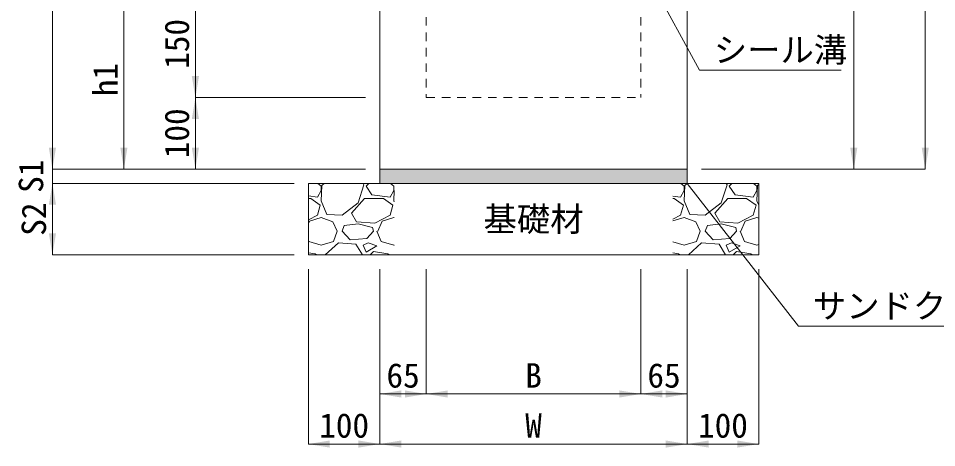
# Model space of a CAD drawing. Units: millimetres at full size. Extents: x 77586 to 117720, y -503 to 5664.
# Drawn here: x 87939 to 89223, y 2775 to 3375 of the extents above; entities that cross this region are included whole.
import ezdxf
from ezdxf.enums import TextEntityAlignment as Align

# ---------------------------------------------------------------- set-up
doc = ezdxf.new("R2010")
doc.units = ezdxf.units.MM
doc.header["$LTSCALE"] = 40
doc.linetypes.add('USER3', pattern=[0.54, 0.3, -0.24])
for name, color, linetype, lineweight in [('ハッチング_基礎', 150, 'Continuous', 5), ('寸法線', 7, 'Continuous', 9), ('引出線', 4, 'Continuous', 9), ('本体', 2, 'Continuous', 13), ('舗装・基礎', 3, 'Continuous', 13)]:
    doc.layers.add(name, color=color, linetype=linetype, lineweight=lineweight)
doc.layers.add('ハッチング_砂', color=9, linetype='Continuous')
doc.layers.add('文字', color=7, linetype='Continuous')
doc.styles.add('ＭＳ ゴシック', font='')
doc.styles.get('ＭＳ ゴシック').set_extended_font_data('MS Gothic')

# ---------------------------------------------------------------- blocks, each defined once
blk = doc.blocks.new('filled_arrow')
at = {"color": 0, "linetype": 'Continuous', "lineweight": -2}
blk.add_solid([(7.5, 1.25), (0, 0), (7.5, -1.25)], dxfattribs=at)

msp = doc.modelspace()

# ---------------------------------------------------------------- hatches: boundary and pattern name
at = {"layer": 'ハッチング_砂'}
msp.add_hatch(color=256, dxfattribs=at).paths.add_polyline_path([(88874.55, 3144.25), (88874.55, 3164.25), (88444.55, 3164.25), (88444.55, 3144.25)])

# ---------------------------------------------------------------- linework, layer by layer
at = {"layer": 'ハッチング_基礎', "lineweight": 9}
for p, q in [((88362.27, 3140.36), (88357.82, 3144.25)), ((88363.29, 3141.37), (88362.27, 3120.04)), ((88362.27, 3134.26), (88362.27, 3140.36)), ((88366.44, 3144.25), (88363.29, 3141.37)), ((88414.09, 3116.99), (88422.21, 3142.39)), ((88422.21, 3142.39), (88421.07, 3144.25)), ((88429.16, 3144.25), (88425.26, 3140.36)), ((88425.26, 3140.36), (88433.39, 3128.17)), ((88463.87, 3140.36), (88459.42, 3144.25)), ((88463.87, 3134.26), (88463.87, 3140.36)), ((88870.27, 3140.36), (88865.82, 3144.25)), ((88871.29, 3141.37), (88870.27, 3120.04)), ((88870.27, 3134.26), (88870.27, 3140.36)), ((88874.44, 3144.25), (88871.29, 3141.37)), ((88922.09, 3116.99), (88930.21, 3142.39)), ((88930.21, 3142.39), (88929.07, 3144.25)), ((88937.16, 3144.25), (88933.26, 3140.36)), ((88933.26, 3140.36), (88941.39, 3128.17)), ((88971.87, 3140.36), (88967.42, 3144.25)), ((88972.89, 3141.37), (88971.87, 3120.04)), ((88971.87, 3134.26), (88971.87, 3140.36)), ((88974.55, 3142.89), (88972.89, 3141.37)), ((88344.55, 3126.63), (88357.19, 3125.12)), ((88344.55, 3123.09), (88348.05, 3123.09)), ((88348.05, 3123.09), (88361.25, 3113.94)), ((88357.19, 3125.12), (88362.27, 3134.26)), ((88404.94, 3102.77), (88423.23, 3123.09)), ((88423.23, 3123.09), (88449.65, 3123.09)), ((88433.39, 3128.17), (88458.79, 3125.12)), ((88449.65, 3123.09), (88462.85, 3113.94)), ((88458.79, 3125.12), (88463.87, 3134.26)), ((88464.55, 3134.23), (88463.87, 3120.04)), ((88854.55, 3126.39), (88865.19, 3125.12)), ((88854.55, 3123.09), (88856.05, 3123.09)), ((88856.05, 3123.09), (88869.25, 3113.94)), ((88865.19, 3125.12), (88870.27, 3134.26)), ((88912.94, 3102.77), (88931.23, 3123.09)), ((88931.23, 3123.09), (88957.65, 3123.09)), ((88941.39, 3128.17), (88966.79, 3125.12)), ((88957.65, 3123.09), (88970.85, 3113.94)), ((88966.79, 3125.12), (88971.87, 3134.26)), ((88361.25, 3113.94), (88357.19, 3099.72)), ((88362.27, 3120.04), (88370.4, 3100.73)), ((88391.73, 3099.72), (88414.09, 3116.99)), ((88462.85, 3113.94), (88458.79, 3099.72)), ((88463.87, 3120.04), (88464.55, 3118.43)), ((88869.25, 3113.94), (88865.19, 3099.72)), ((88870.27, 3120.04), (88878.4, 3100.73)), ((88899.73, 3099.72), (88922.09, 3116.99)), ((88970.85, 3113.94), (88966.79, 3099.72)), ((88971.87, 3120.04), (88974.55, 3113.68)), ((88357.19, 3099.72), (88344.55, 3093.09)), ((88346.01, 3091.59), (88362.27, 3096.67)), ((88362.27, 3096.67), (88378.53, 3090.57)), ((88370.4, 3100.73), (88391.73, 3099.72)), ((88412.05, 3090.57), (88404.94, 3102.77)), ((88458.79, 3099.72), (88437.45, 3088.54)), ((88447.61, 3091.59), (88463.87, 3096.67)), ((88463.87, 3096.67), (88464.55, 3096.42)), ((88865.19, 3099.72), (88854.55, 3094.14)), ((88854.55, 3091.76), (88870.27, 3096.67)), ((88870.27, 3096.67), (88886.53, 3090.57)), ((88878.4, 3100.73), (88899.73, 3099.72)), ((88920.05, 3090.57), (88912.94, 3102.77)), ((88966.79, 3099.72), (88945.45, 3088.54)), ((88955.61, 3091.59), (88971.87, 3096.67)), ((88971.87, 3096.67), (88974.55, 3095.67)), ((88344.55, 3088.16), (88346.01, 3091.59)), ((88378.53, 3090.57), (88384.62, 3077.37)), ((88391.73, 3077.37), (88394.78, 3085.49)), ((88414.09, 3087.53), (88394.78, 3085.49)), ((88437.45, 3088.54), (88412.05, 3090.57)), ((88434.41, 3082.45), (88414.09, 3087.53)), ((88441.52, 3077.37), (88447.61, 3091.59)), ((88886.53, 3090.57), (88892.62, 3077.37)), ((88899.73, 3077.37), (88902.78, 3085.49)), ((88922.09, 3087.53), (88902.78, 3085.49)), ((88945.45, 3088.54), (88920.05, 3090.57)), ((88942.41, 3082.45), (88922.09, 3087.53)), ((88949.52, 3077.37), (88955.61, 3091.59)), ((88379.54, 3063.14), (88384.62, 3077.37)), ((88402.91, 3065.17), (88391.73, 3077.37)), ((88435.42, 3077.37), (88426.28, 3067.21)), ((88435.42, 3077.37), (88434.41, 3082.45)), ((88440.5, 3077.37), (88446.6, 3063.14)), ((88887.54, 3063.14), (88892.62, 3077.37)), ((88910.91, 3065.17), (88899.73, 3077.37)), ((88943.42, 3077.37), (88934.28, 3067.21)), ((88943.42, 3077.37), (88942.41, 3082.45)), ((88948.5, 3077.37), (88954.6, 3063.14)), ((88344.55, 3064.2), (88345, 3063.14)), ((88345, 3063.14), (88362.27, 3058.06)), ((88362.27, 3058.06), (88379.54, 3063.14)), ((88386.65, 3061.11), (88368.19, 3044.25)), ((88411.04, 3059.08), (88386.65, 3061.11)), ((88426.28, 3067.21), (88402.91, 3065.17)), ((88420.1, 3044.25), (88411.04, 3059.08)), ((88428.31, 3061.11), (88421.2, 3058.06)), ((88421.2, 3058.06), (88425.26, 3047.9)), ((88440.5, 3057.05), (88428.31, 3061.11)), ((88446.6, 3063.14), (88463.87, 3058.06)), ((88463.87, 3058.06), (88464.55, 3058.26)), ((88854.55, 3062.69), (88870.27, 3058.06)), ((88870.27, 3058.06), (88887.54, 3063.14)), ((88894.65, 3061.11), (88876.19, 3044.25)), ((88919.04, 3059.08), (88894.65, 3061.11)), ((88934.28, 3067.21), (88910.91, 3065.17)), ((88928.1, 3044.25), (88919.04, 3059.08)), ((88936.31, 3061.11), (88929.2, 3058.06)), ((88929.2, 3058.06), (88933.26, 3047.9)), ((88948.5, 3057.05), (88936.31, 3061.11)), ((88954.6, 3063.14), (88971.87, 3058.06)), ((88971.87, 3058.06), (88974.55, 3058.85)), ((88354.14, 3045.87), (88344.55, 3047.31)), ((88355.99, 3044.25), (88354.14, 3045.87)), ((88425.26, 3047.9), (88440.5, 3057.05)), ((88435.42, 3048.92), (88430.76, 3044.25)), ((88455.74, 3045.87), (88435.42, 3048.92)), ((88457.59, 3044.25), (88455.74, 3045.87)), ((88862.14, 3045.87), (88854.55, 3047.01)), ((88863.99, 3044.25), (88862.14, 3045.87)), ((88933.26, 3047.9), (88948.5, 3057.05)), ((88943.42, 3048.92), (88938.76, 3044.25)), ((88963.74, 3045.87), (88943.42, 3048.92)), ((88965.59, 3044.25), (88963.74, 3045.87))]:
    msp.add_line(p, q, dxfattribs=at)
at = {"layer": '寸法線'}
for p, q in [((89207.56, 3854.25), (89207.56, 3164.25)), ((87986.47, 3164.25), (87986.47, 3794.25)), ((89107.56, 3664.25), (89107.56, 3164.25)), ((88086.47, 3414.25), (88086.47, 3164.25)), ((88186.47, 3264.25), (88186.47, 3414.25)), ((88186.47, 3264.25), (88186.47, 3164.25)), ((88424.55, 3264.25), (88186.47, 3264.25)), ((88424.55, 3264.25), (88186.47, 3264.25)), ((87986.47, 3224.25), (87986.47, 3084.25)), ((88424.55, 3164.25), (87986.47, 3164.25)), ((88424.55, 3164.25), (87986.47, 3164.25)), ((88424.55, 3164.25), (88086.47, 3164.25)), ((88424.55, 3164.25), (88186.47, 3164.25)), ((88894.55, 3164.25), (89207.56, 3164.25)), ((88894.55, 3164.25), (89107.56, 3164.25)), ((88324.55, 3144.25), (87986.47, 3144.25)), ((87986.47, 3144.25), (87986.47, 3044.25)), ((88324.55, 3144.25), (87986.47, 3144.25)), ((88324.55, 3044.25), (87986.47, 3044.25)), ((88344.55, 3024.25), (88344.55, 2779.75)), ((88444.55, 3024.25), (88444.55, 2849.75)), ((88444.55, 3024.25), (88444.55, 2779.75)), ((88444.55, 3024.25), (88444.55, 2779.75)), ((88509.55, 3024.25), (88509.55, 2849.75)), ((88509.55, 3024.25), (88509.55, 2849.75)), ((88809.55, 3024.25), (88809.55, 2849.75)), ((88809.55, 3024.25), (88809.55, 2849.75)), ((88874.55, 3024.25), (88874.55, 2849.75)), ((88874.55, 3024.25), (88874.55, 2779.75)), ((88874.55, 3024.25), (88874.55, 2779.75)), ((88974.55, 3024.25), (88974.55, 2779.75)), ((88444.55, 2849.75), (88509.55, 2849.75)), ((88509.55, 2849.75), (88809.55, 2849.75)), ((88809.55, 2849.75), (88874.55, 2849.75)), ((88444.55, 2779.75), (88344.55, 2779.75)), ((88444.55, 2779.75), (88874.55, 2779.75)), ((88874.55, 2779.75), (88974.55, 2779.75))]:
    msp.add_line(p, q, dxfattribs=at)
at = {"layer": '引出線', "lineweight": 13}
for points in [[(88824.85, 3425.24), (88891.79, 3302.77), (89089.78, 3302.77)], [(88874.55, 3144.25), (89030.38, 2944.64), (89418.6, 2944.64)]]:
    msp.add_lwpolyline(points, dxfattribs=at)
at = {"layer": '本体'}
for p, q in [((88444.55, 3714.25), (88444.55, 3164.25)), ((88874.55, 3714.25), (88874.55, 3164.25)), ((88444.55, 3164.25), (88874.55, 3164.25))]:
    msp.add_line(p, q, dxfattribs=at)
at = {"layer": '本体', "linetype": 'USER3', "lineweight": 9}
for p, q in [((88509.55, 3484.78), (88509.55, 3264.25)), ((88809.55, 3484.78), (88809.55, 3264.25)), ((88509.55, 3264.25), (88809.55, 3264.25))]:
    msp.add_line(p, q, dxfattribs=at)
at = {"layer": '舗装・基礎', "lineweight": 15}
for p, q in [((88444.55, 3164.25), (88444.55, 3144.25)), ((88874.55, 3164.25), (88874.55, 3144.25)), ((88344.55, 3144.25), (88974.55, 3144.25)), ((88344.55, 3144.25), (88344.55, 3044.25)), ((88974.55, 3144.25), (88974.55, 3044.25)), ((88344.55, 3044.25), (88974.55, 3044.25))]:
    msp.add_line(p, q, dxfattribs=at)

# ---------------------------------------------------------------- block references
at = {"layer": '寸法線', "xscale": 4, "yscale": 4}
for p, rotation in [((88186.47, 3264.25), 90), ((88186.47, 3264.25), 270), ((87986.47, 3164.25), 90), ((87986.47, 3164.25), 90), ((88086.47, 3164.25), 90), ((88186.47, 3164.25), 90), ((89107.56, 3164.25), 90), ((89207.56, 3164.25), 90), ((87986.47, 3144.25), 270), ((87986.47, 3144.25), 270), ((87986.47, 3044.25), 90), ((88509.55, 2849.75), 180), ((88809.55, 2849.75), 180), ((88874.55, 2849.75), 180), ((88444.55, 2779.75), 180), ((88874.55, 2779.75), 180), ((88974.55, 2779.75), 180)]:
    msp.add_blockref('filled_arrow', p, dxfattribs=dict(at, rotation=rotation))
for p in [(88444.55, 2849.75), (88509.55, 2849.75), (88809.55, 2849.75), (88344.55, 2779.75), (88444.55, 2779.75), (88874.55, 2779.75)]:
    msp.add_blockref('filled_arrow', p, dxfattribs=at)
at = {"layer": '引出線', "lineweight": 13, "xscale": 0.16, "yscale": 0.16, "rotation": 308}
msp.add_blockref('filled_arrow', (88874.55, 3144.25), dxfattribs=at)

# ---------------------------------------------------------------- texts
at = {"layer": '寸法線', "style": 'ＭＳ ゴシック'}
for s, p in [('150', (88160.47, 3339.25)), ('h1', (88060.47, 3289.25)), ('100', (88160.47, 3214.25)), ('S1', (87956.47, 3154.25)), ('S2', (87960.47, 3094.25))]:
    msp.add_text(s, height=34.18, rotation=90, dxfattribs=at).set_placement(p, align=Align.MIDDLE_CENTER)
for s, p in [('65', (88477.05, 2875.75)), ('B', (88659.55, 2875.75)), ('65', (88842.05, 2875.75)), ('100', (88394.55, 2805.75)), ('W', (88659.55, 2805.75)), ('100', (88924.55, 2805.75))]:
    msp.add_text(s, height=34.18, dxfattribs=at).set_placement(p, align=Align.MIDDLE_CENTER)
at = {"layer": '引出線', "style": 'ＭＳ ゴシック'}
for s, p in [('シール溝', (88911.79, 3347.98)), ('サンドクッション', (89050.38, 2990.03))]:
    msp.add_text(s, height=34.18, dxfattribs=at).set_placement(p, align=Align.TOP_LEFT)
at = {"layer": '文字', "style": 'ＭＳ ゴシック'}
msp.add_text('基礎材', height=34.18, dxfattribs=at).set_placement((88659.55, 3094.25), align=Align.MIDDLE_CENTER)

doc.saveas('drawing.dxf')
